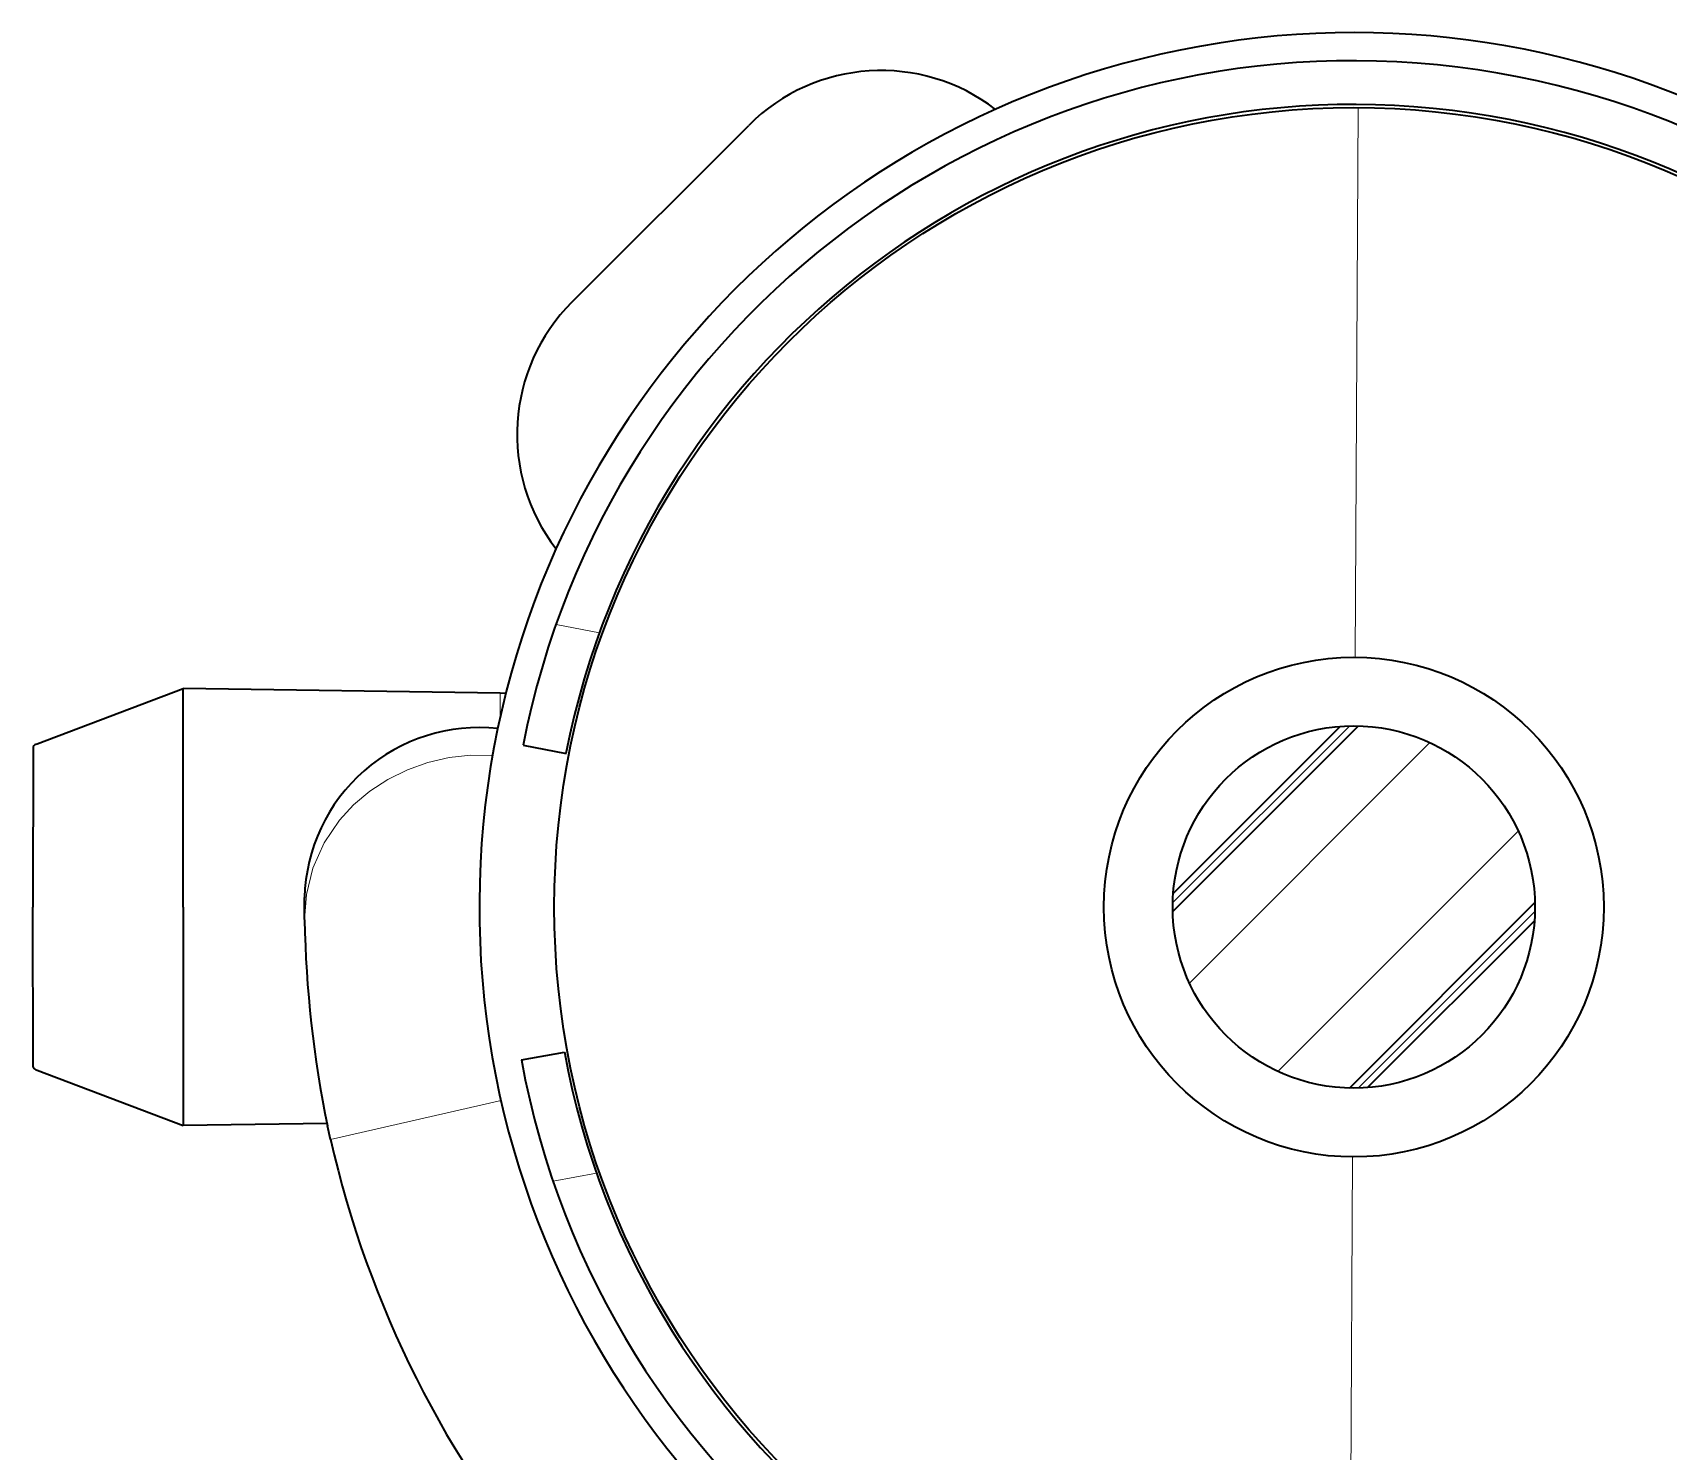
# Model space of a CAD drawing. Extents: x 383 to 866, y 155 to 681.
# Drawn here: x 807.08 to 820.17, y 415.57 to 426.93 of the extents above; entities that cross this region are included whole.
import ezdxf

# ---------------------------------------------------------------- set-up
doc = ezdxf.new("R2010")
doc.units = 0

msp = doc.modelspace()

# ---------------------------------------------------------------- linework, layer by layer
at = {"color": 7, "lineweight": 13, "ltscale": 0.11}
for p, q in [((817.69, 426.332), (817.666, 421.932)), ((817.644, 417.932), (817.621, 413.532))]:
    msp.add_line(p, q, dxfattribs=at)
at = {"color": 7, "lineweight": 35, "ltscale": 0.050001}
msp.add_line((811.397, 424.776), (812.811, 426.19), dxfattribs=at)
at = {"color": 7, "lineweight": 13, "ltscale": 0.008853}
msp.add_line((811.269, 422.195), (811.617, 422.127), dxfattribs=at)
at = {"color": 7, "lineweight": 35, "ltscale": 0.031295}
for p, q in [((807.115, 421.238), (808.285, 421.682)), ((807.115, 418.626), (808.285, 418.182))]:
    msp.add_line(p, q, dxfattribs=at)
at = {"color": 7, "lineweight": 35, "ltscale": 0.04375}
for q in [(808.285, 421.682), (808.285, 418.182)]:
    msp.add_line((808.285, 419.932), q, dxfattribs=at)
at = {"color": 7, "lineweight": 35, "ltscale": 0.063426}
msp.add_line((810.822, 421.643), (808.285, 421.682), dxfattribs=at)
at = {"color": 7, "lineweight": 35, "ltscale": 0.001148}
msp.add_line((810.867, 421.642), (810.822, 421.643), dxfattribs=at)
at = {"color": 7, "lineweight": 13, "ltscale": 0.004861}
msp.add_line((810.822, 421.449), (810.822, 421.643), dxfattribs=at)
at = {"color": 7, "lineweight": 13, "ltscale": 0.049997}
msp.add_line((817.62, 421.381), (816.206, 419.967), dxfattribs=at)
at = {"color": 7, "lineweight": 35, "ltscale": 0.052499}
msp.add_line((816.206, 419.896), (817.691, 421.381), dxfattribs=at)
at = {"color": 7, "lineweight": 35, "ltscale": 0.047233}
msp.add_line((816.209, 420.041), (817.545, 421.377), dxfattribs=at)
at = {"color": 7, "lineweight": 35, "ltscale": 0.032057}
for p in [(807.083, 421.214), (807.083, 418.649)]:
    msp.add_line(p, (807.08, 419.932), dxfattribs=at)
at = {"color": 7, "lineweight": 35, "ltscale": 0.008749}
msp.add_line((811.005, 421.227), (811.349, 421.16), dxfattribs=at)
at = {"color": 7, "lineweight": 13, "ltscale": 0.068054}
for p, q in [((816.339, 419.323), (818.264, 421.248)), ((817.046, 418.616), (818.971, 420.54))]:
    msp.add_line(p, q, dxfattribs=at)
at = {"color": 7, "lineweight": 35, "ltscale": 0.004427}
msp.add_line((809.256, 419.831), (809.256, 420.008), dxfattribs=at)
at = {"color": 7, "lineweight": 35, "ltscale": 0.052501}
msp.add_line((817.62, 418.482), (819.105, 419.967), dxfattribs=at)
at = {"color": 7, "lineweight": 13, "ltscale": 0.050002}
msp.add_line((819.105, 419.896), (817.691, 418.482), dxfattribs=at)
at = {"color": 7, "lineweight": 35, "ltscale": 0.04724}
msp.add_line((817.765, 418.486), (819.101, 419.822), dxfattribs=at)
at = {"color": 7, "lineweight": 35, "ltscale": 0.00875}
msp.add_line((810.992, 418.708), (811.336, 418.771), dxfattribs=at)
at = {"color": 7, "lineweight": 13, "ltscale": 0.034999}
msp.add_line((810.829, 418.382), (809.464, 418.072), dxfattribs=at)
at = {"color": 7, "lineweight": 35, "ltscale": 0.028783}
msp.add_line((809.436, 418.199), (808.285, 418.182), dxfattribs=at)
at = {"color": 7, "lineweight": 35, "ltscale": 0.002766}
msp.add_line((809.464, 418.072), (809.44, 418.181), dxfattribs=at)
at = {"color": 7, "lineweight": 13, "ltscale": 0.008852}
msp.add_line((811.245, 417.738), (811.594, 417.802), dxfattribs=at)
at = {"color": 7, "lineweight": 13}
msp.add_lwpolyline([(810.761, 421.145), (810.586, 421.148), (810.413, 421.128), (810.243, 421.089), (810.079, 421.03), (809.923, 420.953), (809.778, 420.859), (809.648, 420.751), (809.535, 420.628), (809.412, 420.445), (809.323, 420.244), (809.271, 420.031), (809.256, 419.831)], dxfattribs=at)
at = {"color": 7, "lineweight": 35}
for centre, radius in [((817.655, 419.932), 6.4), ((817.655, 419.931), 2), ((817.655, 419.932), 1.45)]:
    msp.add_circle(centre, radius, dxfattribs=at)
for centre, radius, start, end in [((817.655, 419.932), 7, 20.6321, 338.7497), ((817.655, 419.932), 6.775, 190.4078, 168.9738), ((813.872, 425.129), 1.5, 52.3627, 135), ((817.655, 419.932), 6.425, 190.4078, 168.9738), ((812.457, 423.715), 1.5, 135, 217.6373), ((810.655, 419.969), 1.4, 83.9516, 178.4355), ((807.12, 421.195), 0.0422, 97.647, 152.9322), ((818.373, 420.009), 9.119, 181.1225, 191.5686), ((807.12, 418.668), 0.0422, 207.0678, 262.353), ((817.655, 419.932), 8.4, 192.787, 220.6164)]:
    msp.add_arc(centre, radius, start, end, dxfattribs=at)

doc.saveas('drawing.dxf')
